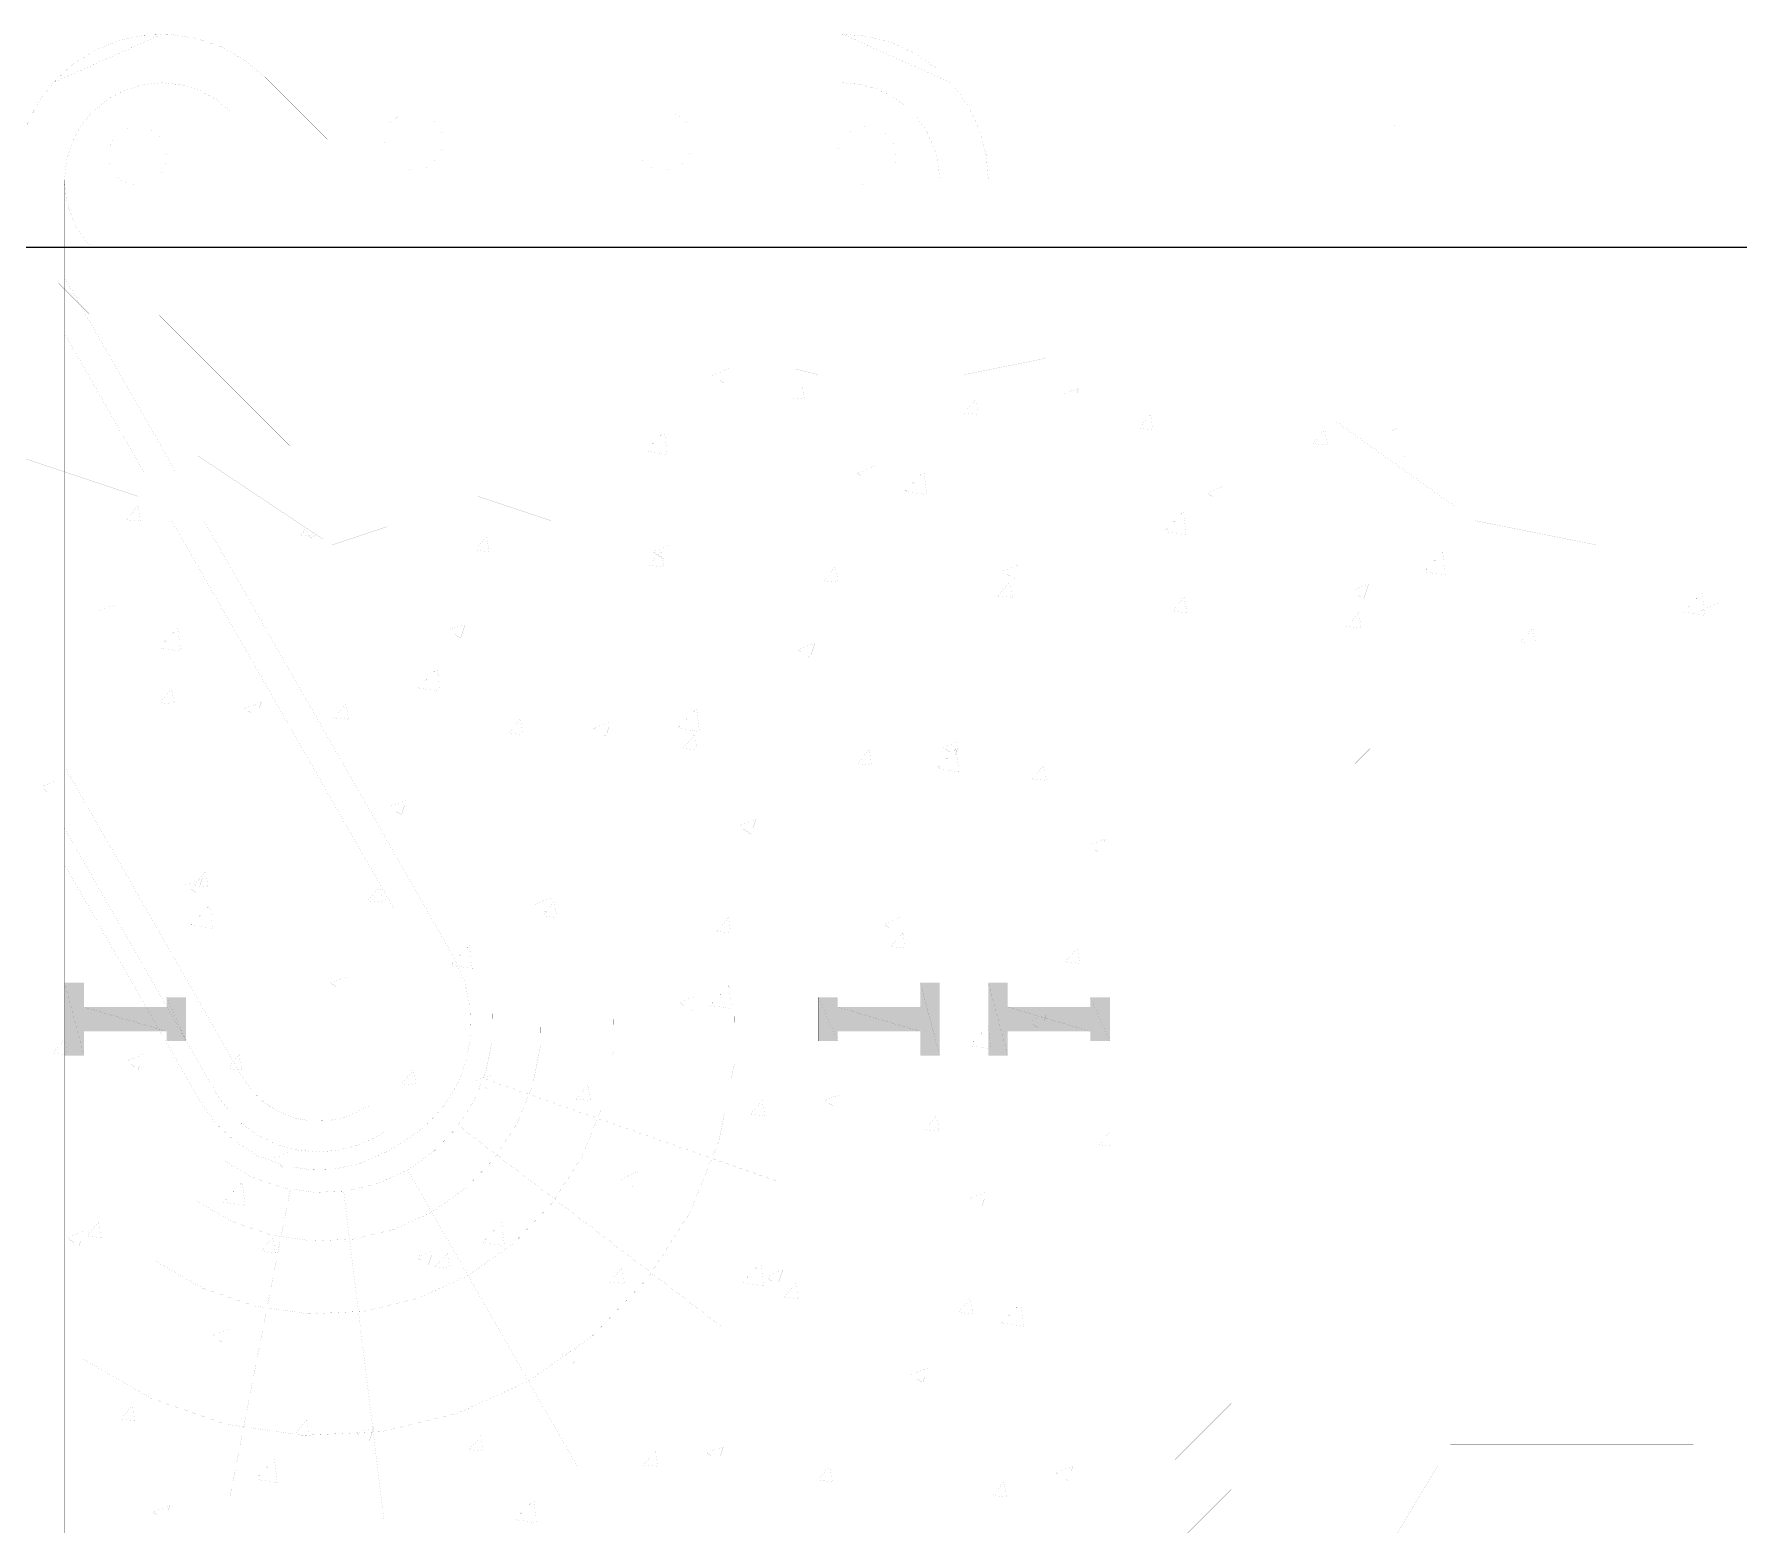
# Model space of a CAD drawing. Header units: millimetres. Extents: x -2171 to 1563, y -1758 to -1505.
# Drawn here: x 1359.148 to 1361.777, y -1607.404 to -1605.106 of the extents above; entities that cross this region are included whole.
import ezdxf

# ---------------------------------------------------------------- set-up
doc = ezdxf.new("R2010")
doc.units = ezdxf.units.MM
doc.linetypes.add('DOT', pattern=[0.025, 0, -0.025])
doc.layers.add('Tablet', color=150, linetype='Continuous', true_color=0x0180ff)

msp = doc.modelspace()

# ---------------------------------------------------------------- hatches: boundary and pattern name
at = {"layer": 'Tablet'}
for points in [[(1359.2247, -1606.681), (1359.1947, -1606.5685), (1359.1947, -1606.681)], [(1359.2247, -1606.5685), (1359.1947, -1606.5685), (1359.2247, -1606.681)], [(1360.5447, -1606.681), (1360.5147, -1606.5685), (1360.5147, -1606.681)], [(1360.5447, -1606.5685), (1360.5147, -1606.5685), (1360.5447, -1606.681)], [(1360.6497, -1606.681), (1360.6197, -1606.5685), (1360.6197, -1606.681)], [(1360.6497, -1606.5685), (1360.6197, -1606.5685), (1360.6497, -1606.681)], [(1359.3522, -1606.6435), (1359.2247, -1606.606), (1359.2247, -1606.6435)], [(1359.3522, -1606.606), (1359.2247, -1606.606), (1359.3522, -1606.6435)], [(1359.3822, -1606.6585), (1359.3522, -1606.591), (1359.3522, -1606.6585)], [(1359.3822, -1606.591), (1359.3522, -1606.591), (1359.3822, -1606.6585)], [(1360.3872, -1606.6585), (1360.3572, -1606.591), (1360.3572, -1606.6585)], [(1360.3872, -1606.591), (1360.3572, -1606.591), (1360.3872, -1606.6585)], [(1360.5147, -1606.6435), (1360.3872, -1606.606), (1360.3872, -1606.6435)], [(1360.5147, -1606.606), (1360.3872, -1606.606), (1360.5147, -1606.6435)], [(1360.7772, -1606.6435), (1360.6497, -1606.606), (1360.6497, -1606.6435)], [(1360.7772, -1606.606), (1360.6497, -1606.606), (1360.7772, -1606.6435)], [(1360.8072, -1606.6585), (1360.7772, -1606.591), (1360.7772, -1606.6585)], [(1360.8072, -1606.591), (1360.7772, -1606.591), (1360.8072, -1606.6585)]]:
    msp.add_hatch(color=1, dxfattribs=at).paths.add_polyline_path(points)

# ---------------------------------------------------------------- linework, layer by layer
at = {"color": 3}
msp.add_line((1340.2843, -1605.4347), (1374.2145, -1605.4347), dxfattribs=at)
at = {"layer": 'Tablet', "color": 1}
for points, const_width in [([(1359.177, -1605.181), (1356.6822, -1605.181), (1356.6822, -1605.106), (1359.3447, -1605.106)], 0.00006), ([(1360.5624, -1605.181), (1363.0572, -1605.181), (1363.0572, -1605.106), (1360.3947, -1605.106)], 0.00006), ([(1363.0572, -1606.231), (1363.0572, -1606.0435), (1360.8072, -1606.0435), (1360.8072, -1606.231)], 0.00006), ([(1360.8072, -1608.6685), (1360.8072, -1606.231), (1360.9947, -1606.231), (1360.9947, -1608.6685)], 0.00006), ([(1359.2247, -1606.681), (1359.1947, -1606.5685), (1359.1947, -1606.681)], 0.000075), ([(1360.5447, -1606.681), (1360.5147, -1606.5685), (1360.5147, -1606.681)], 0.000075), ([(1360.6497, -1606.681), (1360.6197, -1606.5685), (1360.6197, -1606.681)], 0.000075), ([(1359.3522, -1606.6435), (1359.2247, -1606.606), (1359.2247, -1606.6435)], 0.000075), ([(1359.3822, -1606.6585), (1359.3522, -1606.591), (1359.3522, -1606.6585)], 0.000075), ([(1360.3872, -1606.6585), (1360.3572, -1606.591), (1360.3572, -1606.6585)], 0.000075), ([(1360.5147, -1606.6435), (1360.3872, -1606.606), (1360.3872, -1606.6435)], 0.000075), ([(1360.7772, -1606.6435), (1360.6497, -1606.606), (1360.6497, -1606.6435)], 0.000075), ([(1360.8072, -1606.6585), (1360.7772, -1606.591), (1360.7772, -1606.6585)], 0.000075)]:
    msp.add_lwpolyline(points, close=True, dxfattribs=dict(at, const_width=const_width))
at = {"layer": 'Tablet', "color": 7, "const_width": 0.00006}
for points in [[(1359.1947, -1608.256), (1359.1947, -1605.331), (1359.1976, -1605.3017), (1359.2061, -1605.2736), (1359.22, -1605.2477), (1359.2386, -1605.2249), (1359.2613, -1605.2063), (1359.2873, -1605.1924), (1359.3154, -1605.1839), (1359.3447, -1605.181), (1359.3739, -1605.1839), (1359.4021, -1605.1924), (1359.428, -1605.2063), (1359.4508, -1605.2249), (1359.9811, -1605.7553), (1360.0341, -1605.7022), (1359.5038, -1605.1719), (1359.4725, -1605.1458), (1359.437, -1605.1258), (1359.3985, -1605.1125), (1359.3583, -1605.1064), (1359.3176, -1605.1076), (1359.2777, -1605.1162), (1359.2401, -1605.1318), (1359.2059, -1605.1539), (1359.1763, -1605.1818), (1359.1521, -1605.2146), (1359.1343, -1605.2512)], [(1360.6197, -1608.256), (1360.6197, -1605.331), (1360.6163, -1605.2919), (1360.6061, -1605.254), (1360.5895, -1605.2185), (1360.567, -1605.1864), (1360.5393, -1605.1586), (1360.5072, -1605.1361), (1360.4716, -1605.1196), (1360.4338, -1605.1094), (1360.3947, -1605.106), (1359.3447, -1605.106)], [(1359.5129, -1605.181), (1360.3947, -1605.181), (1360.4207, -1605.1833), (1360.446, -1605.19), (1360.4697, -1605.2011), (1360.4911, -1605.2161), (1360.5096, -1605.2346), (1360.5246, -1605.256), (1360.5356, -1605.2797), (1360.5424, -1605.3049), (1360.5447, -1605.331), (1360.5447, -1608.256)], [(1359.5322, -1605.2003), (1359.5322, -1605.181)], [(1359.1856, -1605.4901), (1359.7159, -1606.0204), (1359.7689, -1605.9674), (1359.2386, -1605.4371), (1359.2233, -1605.4192), (1359.211, -1605.3991), (1359.202, -1605.3773), (1359.1965, -1605.3545), (1359.1947, -1605.331), (1359.1947, -1605.4992)], [(1359.1947, -1605.4811), (1359.3665, -1605.781)], [(1359.1947, -1605.5675), (1359.317, -1605.781)], [(1359.4765, -1605.781), (1359.1947, -1605.781)], [(1360.5447, -1605.781), (1359.5826, -1605.781)], [(1363.0572, -1605.781), (1360.6197, -1605.781)], [(1359.4095, -1605.856), (1359.7946, -1606.5279), (1359.8114, -1606.5655), (1359.8206, -1606.6056), (1359.8219, -1606.6467), (1359.815, -1606.6873), (1359.8004, -1606.7258), (1359.7785, -1606.7607), (1359.7503, -1606.7907), (1359.7168, -1606.8145), (1359.7038, -1606.822), (1359.6907, -1606.8294), (1359.6532, -1606.8463), (1359.6131, -1606.8555), (1359.5719, -1606.8567), (1359.5313, -1606.8499), (1359.4928, -1606.8353), (1359.4579, -1606.8134), (1359.428, -1606.7852), (1359.4041, -1606.7517), (1359.1947, -1606.3862)], [(1359.5515, -1605.856), (1359.1947, -1605.856)], [(1359.36, -1605.856), (1359.7032, -1606.4548)], [(1360.5447, -1605.856), (1359.6576, -1605.856)], [(1363.0572, -1605.856), (1360.6197, -1605.856)], [(1359.6665, -1606.7569), (1359.6534, -1606.7644), (1359.6293, -1606.7752), (1359.6035, -1606.7811), (1359.5771, -1606.7819), (1359.551, -1606.7775), (1359.5262, -1606.7681), (1359.5038, -1606.7541), (1359.4845, -1606.7359), (1359.4692, -1606.7144), (1359.1947, -1606.2353)], [(1359.69, -1606.7979), (1359.6769, -1606.8054), (1359.6481, -1606.8187), (1359.6174, -1606.8268), (1359.5857, -1606.8295), (1359.5541, -1606.8266), (1359.5234, -1606.8183), (1359.4947, -1606.8048), (1359.4687, -1606.7865), (1359.4463, -1606.7639), (1359.4282, -1606.7379), (1359.1947, -1606.3303)], [(1359.2247, -1606.591), (1359.3522, -1606.591)], [(1360.5147, -1606.591), (1360.3872, -1606.591)], [(1360.6497, -1606.591), (1360.7772, -1606.591)], [(1359.2247, -1606.6585), (1359.3522, -1606.6585)], [(1360.5147, -1606.6585), (1360.3872, -1606.6585)], [(1360.6497, -1606.6585), (1360.7772, -1606.6585)]]:
    msp.add_lwpolyline(points, dxfattribs=at)
at = {"layer": 'Tablet', "color": 7}
for points, const_width in [([(1361.2318, -1605.2255), (1361.2323, -1605.2211), (1361.2335, -1605.2168), (1361.2356, -1605.213), (1361.2384, -1605.2095), (1361.2418, -1605.2067), (1361.2457, -1605.2047), (1361.2499, -1605.2034), (1361.2543, -1605.203), (1361.2587, -1605.2034), (1361.2629, -1605.2047), (1361.2668, -1605.2067), (1361.2702, -1605.2095), (1361.273, -1605.213), (1361.2751, -1605.2168), (1361.2764, -1605.2211), (1361.2768, -1605.2255), (1361.2764, -1605.2298), (1361.2751, -1605.2341), (1361.273, -1605.238), (1361.2702, -1605.2414), (1361.2668, -1605.2442), (1361.2629, -1605.2462), (1361.2587, -1605.2475), (1361.2543, -1605.248), (1361.2499, -1605.2475), (1361.2457, -1605.2462), (1361.2418, -1605.2442), (1361.2384, -1605.2414), (1361.2356, -1605.238), (1361.2335, -1605.2341), (1361.2323, -1605.2298), (1361.2318, -1605.2255)], 0.0000045), ([(1359.6881, -1605.2708), (1359.6889, -1605.262), (1359.6915, -1605.2535), (1359.6956, -1605.2458), (1359.7012, -1605.2389), (1359.7081, -1605.2334), (1359.7158, -1605.2292), (1359.7243, -1605.2266), (1359.7331, -1605.2258), (1359.7418, -1605.2266), (1359.7503, -1605.2292), (1359.7581, -1605.2334), (1359.7649, -1605.2389), (1359.7705, -1605.2458), (1359.7746, -1605.2535), (1359.7772, -1605.262), (1359.7781, -1605.2708), (1359.7772, -1605.2795), (1359.7746, -1605.288), (1359.7705, -1605.2958), (1359.7649, -1605.3026), (1359.7581, -1605.3082), (1359.7503, -1605.3123), (1359.7418, -1605.3149), (1359.7331, -1605.3158), (1359.7243, -1605.3149), (1359.7158, -1605.3123), (1359.7081, -1605.3082), (1359.7012, -1605.3026), (1359.6956, -1605.2958), (1359.6915, -1605.288), (1359.6889, -1605.2795), (1359.6881, -1605.2708)], 0.000009), ([(1360.0741, -1605.2708), (1360.0749, -1605.262), (1360.0775, -1605.2535), (1360.0817, -1605.2458), (1360.0873, -1605.2389), (1360.0941, -1605.2334), (1360.1019, -1605.2292), (1360.1103, -1605.2266), (1360.1191, -1605.2258), (1360.1279, -1605.2266), (1360.1363, -1605.2292), (1360.1441, -1605.2334), (1360.1509, -1605.2389), (1360.1565, -1605.2458), (1360.1606, -1605.2535), (1360.1632, -1605.262), (1360.1641, -1605.2708), (1360.1632, -1605.2795), (1360.1606, -1605.288), (1360.1565, -1605.2958), (1360.1509, -1605.3026), (1360.1441, -1605.3082), (1360.1363, -1605.3123), (1360.1279, -1605.3149), (1360.1191, -1605.3158), (1360.1103, -1605.3149), (1360.1019, -1605.3123), (1360.0941, -1605.3082), (1360.0873, -1605.3026), (1360.0817, -1605.2958), (1360.0775, -1605.288), (1360.0749, -1605.2795), (1360.0741, -1605.2708)], 0.000009), ([(1359.2622, -1605.2935), (1359.263, -1605.2847), (1359.2656, -1605.2763), (1359.2698, -1605.2685), (1359.2754, -1605.2617), (1359.2822, -1605.2561), (1359.29, -1605.2519), (1359.2984, -1605.2494), (1359.3072, -1605.2485), (1359.316, -1605.2494), (1359.3244, -1605.2519), (1359.3322, -1605.2561), (1359.339, -1605.2617), (1359.3446, -1605.2685), (1359.3488, -1605.2763), (1359.3513, -1605.2847), (1359.3522, -1605.2935), (1359.3513, -1605.3023), (1359.3488, -1605.3107), (1359.3446, -1605.3185), (1359.339, -1605.3253), (1359.3322, -1605.3309), (1359.3244, -1605.3351), (1359.316, -1605.3376), (1359.3072, -1605.3385), (1359.2984, -1605.3376), (1359.29, -1605.3351), (1359.2822, -1605.3309), (1359.2754, -1605.3253), (1359.2698, -1605.3185), (1359.2656, -1605.3107), (1359.263, -1605.3023), (1359.2622, -1605.2935)], 0.000009), ([(1360.3872, -1605.2935), (1360.388, -1605.2847), (1360.3906, -1605.2763), (1360.3948, -1605.2685), (1360.4004, -1605.2617), (1360.4072, -1605.2561), (1360.415, -1605.2519), (1360.4234, -1605.2494), (1360.4322, -1605.2485), (1360.441, -1605.2494), (1360.4494, -1605.2519), (1360.4572, -1605.2561), (1360.464, -1605.2617), (1360.4696, -1605.2685), (1360.4738, -1605.2763), (1360.4763, -1605.2847), (1360.4772, -1605.2935), (1360.4763, -1605.3023), (1360.4738, -1605.3107), (1360.4696, -1605.3185), (1360.464, -1605.3253), (1360.4572, -1605.3309), (1360.4494, -1605.3351), (1360.441, -1605.3376), (1360.4322, -1605.3385), (1360.4234, -1605.3376), (1360.415, -1605.3351), (1360.4072, -1605.3309), (1360.4004, -1605.3253), (1360.3948, -1605.3185), (1360.3906, -1605.3107), (1360.388, -1605.3023), (1360.3872, -1605.2935)], 0.000009), ([(1361.2318, -1605.7365), (1361.2323, -1605.7409), (1361.2335, -1605.7451), (1361.2356, -1605.749), (1361.2384, -1605.7524), (1361.2418, -1605.7552), (1361.2457, -1605.7573), (1361.2499, -1605.7586), (1361.2543, -1605.759), (1361.2587, -1605.7586), (1361.2629, -1605.7573), (1361.2668, -1605.7552), (1361.2702, -1605.7524), (1361.273, -1605.749), (1361.2751, -1605.7451), (1361.2764, -1605.7409), (1361.2768, -1605.7365), (1361.2764, -1605.7321), (1361.2751, -1605.7279), (1361.273, -1605.724), (1361.2702, -1605.7206), (1361.2668, -1605.7178), (1361.2629, -1605.7157), (1361.2587, -1605.7145), (1361.2543, -1605.714), (1361.2499, -1605.7145), (1361.2457, -1605.7157), (1361.2418, -1605.7178), (1361.2384, -1605.7206), (1361.2356, -1605.724), (1361.2335, -1605.7279), (1361.2323, -1605.7321), (1361.2318, -1605.7365)], 0.0000045), ([(1359.2247, -1606.5685), (1359.2247, -1606.606), (1359.3522, -1606.606), (1359.3522, -1606.591), (1359.3822, -1606.591), (1359.3822, -1606.6585), (1359.3522, -1606.6585), (1359.3522, -1606.6435), (1359.2247, -1606.6435), (1359.2247, -1606.681), (1359.1947, -1606.681), (1359.1947, -1606.5685)], 0.00006), ([(1360.5147, -1606.5685), (1360.5147, -1606.606), (1360.3872, -1606.606), (1360.3872, -1606.591), (1360.3572, -1606.591), (1360.3572, -1606.6585), (1360.3872, -1606.6585), (1360.3872, -1606.6435), (1360.5147, -1606.6435), (1360.5147, -1606.681), (1360.5447, -1606.681), (1360.5447, -1606.5685)], 0.00006), ([(1360.6497, -1606.5685), (1360.6497, -1606.606), (1360.7772, -1606.606), (1360.7772, -1606.591), (1360.8072, -1606.591), (1360.8072, -1606.6585), (1360.7772, -1606.6585), (1360.7772, -1606.6435), (1360.6497, -1606.6435), (1360.6497, -1606.681), (1360.6197, -1606.681), (1360.6197, -1606.5685)], 0.00006)]:
    msp.add_lwpolyline(points, close=True, dxfattribs=dict(at, const_width=const_width))
at = {"layer": 'Tablet', "color": 8, "const_width": 0.000045}
for points in [[(1361.7822, -1605.7435), (1361.5572, -1605.8935), (1361.3697, -1605.856), (1361.1072, -1605.6685), (1361.0322, -1605.706), (1360.8072, -1605.631), (1360.7697, -1605.5935), (1360.5822, -1605.631), (1360.3572, -1605.631), (1360.2072, -1605.5935), (1359.9447, -1605.856), (1359.8322, -1605.8185), (1359.6072, -1605.8935), (1359.3822, -1605.7435), (1359.3072, -1605.781), (1359.3072, -1605.8185), (1359.0822, -1605.7435)], [(1360.2197, -1605.6219), (1360.1935, -1605.632)], [(1360.2121, -1605.6446), (1360.1935, -1605.632)], [(1360.2197, -1605.6219), (1360.2121, -1605.6446)], [(1360.3316, -1605.6452), (1360.3136, -1605.6668)], [(1360.3316, -1605.6452), (1360.336, -1605.6687)], [(1360.7587, -1605.652), (1360.7324, -1605.6621)], [(1360.7511, -1605.6746), (1360.7324, -1605.6621)], [(1360.7587, -1605.652), (1360.7511, -1605.6746)], [(1360.336, -1605.6687), (1360.3136, -1605.6668)], [(1360.6006, -1605.6688), (1360.5825, -1605.6903)], [(1360.6006, -1605.6688), (1360.605, -1605.6923)], [(1360.6049, -1605.6923), (1360.5825, -1605.6903)], [(1360.8696, -1605.6923), (1360.8515, -1605.7138)], [(1360.8739, -1605.7158), (1360.8515, -1605.7138)], [(1360.8696, -1605.6923), (1360.8739, -1605.7158)], [(1361.1386, -1605.7158), (1361.1205, -1605.7374)], [(1361.1386, -1605.7158), (1361.1429, -1605.7393)], [(1360.1202, -1605.7184), (1360.091, -1605.7488)], [(1360.1202, -1605.7184), (1360.1243, -1605.754)], [(1361.1429, -1605.7393), (1361.1205, -1605.7374)], [(1360.1243, -1605.754), (1360.091, -1605.7488)], [(1360.4436, -1605.7729), (1360.4173, -1605.783)], [(1360.436, -1605.7956), (1360.4173, -1605.783)], [(1360.4436, -1605.7729), (1360.436, -1605.7956)], [(1360.5204, -1605.7804), (1360.4912, -1605.8109)], [(1360.5204, -1605.7804), (1360.5246, -1605.8161)], [(1360.5246, -1605.8161), (1360.4912, -1605.8109)], [(1360.9825, -1605.803), (1360.9562, -1605.813)], [(1360.9749, -1605.8256), (1360.9562, -1605.813)], [(1360.9825, -1605.803), (1360.9749, -1605.8256)], [(1359.3078, -1605.8332), (1359.2897, -1605.8547)], [(1359.3078, -1605.8332), (1359.3121, -1605.8567)], [(1360.9206, -1605.8425), (1360.8914, -1605.873)], [(1360.9206, -1605.8425), (1360.9248, -1605.8781)], [(1359.3121, -1605.8567), (1359.2897, -1605.8547)], [(1359.5679, -1605.8673), (1359.5587, -1605.8783)], [(1359.5725, -1605.8704), (1359.5633, -1605.8739)], [(1360.9248, -1605.8781), (1360.8914, -1605.873)], [(1359.5811, -1605.8802), (1359.5587, -1605.8783)], [(1359.582, -1605.8865), (1359.5633, -1605.8739)], [(1359.5802, -1605.8755), (1359.5811, -1605.8802)], [(1359.5847, -1605.8785), (1359.582, -1605.8865)], [(1359.8457, -1605.8802), (1359.8276, -1605.9018)], [(1359.8457, -1605.8802), (1359.8501, -1605.9038)], [(1360.1285, -1605.8939), (1360.1022, -1605.904)], [(1360.1285, -1605.8939), (1360.1209, -1605.9165)], [(1359.8501, -1605.9038), (1359.8276, -1605.9018)], [(1360.1147, -1605.9038), (1360.0966, -1605.9253)], [(1360.119, -1605.9273), (1360.0966, -1605.9253)], [(1360.1209, -1605.9165), (1360.1022, -1605.904)], [(1360.1147, -1605.9038), (1360.119, -1605.9273)], [(1360.6674, -1605.9239), (1360.6412, -1605.934)], [(1360.6674, -1605.9239), (1360.6598, -1605.9466)], [(1361.3208, -1605.9046), (1361.2916, -1605.935)], [(1361.3209, -1605.9046), (1361.325, -1605.9402)], [(1360.3837, -1605.9273), (1360.3656, -1605.9489)], [(1360.388, -1605.9508), (1360.3656, -1605.9489)], [(1360.3837, -1605.9273), (1360.388, -1605.9508)], [(1360.6526, -1605.9508), (1360.6346, -1605.9724)], [(1360.6598, -1605.9466), (1360.6412, -1605.934)], [(1360.6526, -1605.9508), (1360.657, -1605.9744)], [(1361.325, -1605.9402), (1361.2916, -1605.935)], [(1360.657, -1605.9743), (1360.6346, -1605.9724)], [(1360.9216, -1605.9744), (1360.9035, -1605.9959)], [(1360.9216, -1605.9744), (1360.926, -1605.9979)], [(1361.2063, -1605.9539), (1361.1801, -1605.964)], [(1361.1987, -1605.9766), (1361.1801, -1605.964)], [(1361.2063, -1605.9539), (1361.1987, -1605.9766)], [(1361.7211, -1605.9666), (1361.6919, -1605.9971)], [(1361.7211, -1605.9667), (1361.7252, -1606.0023)], [(1359.2745, -1605.9848), (1359.2482, -1605.9949)], [(1359.2669, -1606.0074), (1359.2482, -1605.9949)], [(1359.2745, -1605.9848), (1359.2669, -1606.0075)], [(1360.926, -1605.9979), (1360.9035, -1605.9959)], [(1361.1906, -1605.9979), (1361.1725, -1606.0195)], [(1361.1906, -1605.9979), (1361.1949, -1606.0214)], [(1361.7252, -1606.0023), (1361.6919, -1605.9971)], [(1361.7453, -1605.984), (1361.719, -1605.994)], [(1361.7377, -1606.0066), (1361.719, -1605.994)], [(1361.7453, -1605.984), (1361.7377, -1606.0066)], [(1359.3695, -1606.0216), (1359.3403, -1606.052)], [(1359.3695, -1606.0216), (1359.3736, -1606.0572)], [(1359.8134, -1606.0148), (1359.7871, -1606.0249)], [(1359.8058, -1606.0375), (1359.7871, -1606.0249)], [(1359.8134, -1606.0148), (1359.8058, -1606.0375)], [(1361.1949, -1606.0214), (1361.1725, -1606.0195)], [(1361.4596, -1606.0214), (1361.4415, -1606.043)], [(1361.4596, -1606.0214), (1361.4636, -1606.0435)], [(1358.9322, -1608.6685), (1360.8072, -1608.6685), (1360.8072, -1606.0435), (1363.0572, -1606.0435)], [(1359.3736, -1606.0572), (1359.3403, -1606.052)], [(1360.3523, -1606.0449), (1360.3261, -1606.0549)], [(1360.3447, -1606.0675), (1360.3261, -1606.0549)], [(1360.3523, -1606.0449), (1360.3447, -1606.0675)], [(1361.4472, -1606.0435), (1361.4415, -1606.043)], [(1359.7697, -1606.0837), (1359.7405, -1606.1141)], [(1359.7697, -1606.0837), (1359.7739, -1606.1193)], [(1359.3598, -1606.1153), (1359.3417, -1606.1368)], [(1359.3598, -1606.1153), (1359.3642, -1606.1388)], [(1359.4983, -1606.1358), (1359.4721, -1606.1458)], [(1359.4983, -1606.1358), (1359.4907, -1606.1584)], [(1359.7738, -1606.1193), (1359.7405, -1606.1141)], [(1359.3641, -1606.1388), (1359.3417, -1606.1368)], [(1359.4907, -1606.1584), (1359.4721, -1606.1458)], [(1359.6288, -1606.1388), (1359.6107, -1606.1603)], [(1359.6331, -1606.1623), (1359.6107, -1606.1603)], [(1359.6288, -1606.1388), (1359.6331, -1606.1623)], [(1359.8978, -1606.1623), (1359.8797, -1606.1839)], [(1359.8978, -1606.1623), (1359.9021, -1606.1858)], [(1360.1699, -1606.1457), (1360.1407, -1606.1762)], [(1360.1699, -1606.1457), (1360.1741, -1606.1814)], [(1359.9021, -1606.1858), (1359.8797, -1606.1839)], [(1360.0372, -1606.1658), (1360.011, -1606.1759)], [(1360.0296, -1606.1885), (1360.011, -1606.1759)], [(1360.0373, -1606.1658), (1360.0296, -1606.1885)], [(1360.1741, -1606.1813), (1360.1407, -1606.1762)], [(1360.1667, -1606.1858), (1360.1487, -1606.2074)], [(1360.1667, -1606.1859), (1360.1711, -1606.2094)], [(1360.1711, -1606.2094), (1360.1487, -1606.2074)], [(1360.4357, -1606.2094), (1360.4176, -1606.2309)], [(1360.4357, -1606.2094), (1360.44, -1606.2329)], [(1360.5701, -1606.2078), (1360.5409, -1606.2382)], [(1360.5762, -1606.1958), (1360.5499, -1606.2059)], [(1360.5686, -1606.2185), (1360.5499, -1606.2059)], [(1360.5762, -1606.1958), (1360.5686, -1606.2185)], [(1360.5701, -1606.2078), (1360.5743, -1606.2434)], [(1360.44, -1606.2329), (1360.4176, -1606.2309)], [(1360.5743, -1606.2434), (1360.5409, -1606.2382)], [(1360.7047, -1606.2329), (1360.6866, -1606.2545)], [(1360.7047, -1606.2329), (1360.709, -1606.2564)], [(1359.1832, -1606.2567), (1359.157, -1606.2668)], [(1359.1756, -1606.2794), (1359.157, -1606.2668)], [(1359.1832, -1606.2567), (1359.1756, -1606.2794)], [(1360.709, -1606.2564), (1360.6866, -1606.2545)], [(1359.7222, -1606.2868), (1359.6959, -1606.2968)], [(1359.7222, -1606.2868), (1359.7146, -1606.3094)], [(1359.7146, -1606.3094), (1359.6959, -1606.2968)], [(1360.2611, -1606.3168), (1360.2348, -1606.3269)], [(1360.2611, -1606.3168), (1360.2535, -1606.3394)], [(1360.2535, -1606.3394), (1360.2348, -1606.3269)], [(1360.8, -1606.3468), (1360.7738, -1606.3569)], [(1360.8, -1606.3468), (1360.7924, -1606.3695)], [(1360.7924, -1606.3695), (1360.7738, -1606.3569)], [(1359.4118, -1606.3973), (1359.3938, -1606.4189)], [(1359.4119, -1606.3973), (1359.4162, -1606.4208)], [(1359.4071, -1606.4077), (1359.3808, -1606.4178)], [(1359.3995, -1606.4304), (1359.3808, -1606.4178)], [(1359.4162, -1606.4208), (1359.3938, -1606.4189)], [(1359.4071, -1606.4077), (1359.3995, -1606.4304)], [(1359.6808, -1606.4209), (1359.6627, -1606.4424)], [(1359.6808, -1606.4209), (1359.6852, -1606.4444)], [(1359.4192, -1606.449), (1359.39, -1606.4794)], [(1359.4192, -1606.449), (1359.4234, -1606.4846)], [(1359.6852, -1606.4444), (1359.6627, -1606.4424)], [(1359.946, -1606.4377), (1359.9197, -1606.4478)], [(1359.9384, -1606.4604), (1359.9197, -1606.4478)], [(1359.9498, -1606.4444), (1359.9317, -1606.4659)], [(1359.946, -1606.4377), (1359.9384, -1606.4604)], [(1359.9498, -1606.4444), (1359.9541, -1606.4679)], [(1359.9541, -1606.4679), (1359.9317, -1606.4659)], [(1360.2188, -1606.4679), (1360.2007, -1606.4895)], [(1360.2188, -1606.4679), (1360.2231, -1606.4914)], [(1360.4849, -1606.4678), (1360.4587, -1606.4778)], [(1360.4773, -1606.4904), (1360.4587, -1606.4778)], [(1360.4849, -1606.4678), (1360.4773, -1606.4904)], [(1359.4233, -1606.4846), (1359.39, -1606.4794)], [(1360.2231, -1606.4914), (1360.2007, -1606.4895)], [(1360.4877, -1606.4915), (1360.4697, -1606.513)], [(1360.4877, -1606.4915), (1360.4921, -1606.515)], [(1359.8194, -1606.511), (1359.7902, -1606.5415)], [(1359.8194, -1606.511), (1359.8236, -1606.5466)], [(1360.4921, -1606.515), (1360.4697, -1606.513)], [(1360.7567, -1606.515), (1360.7386, -1606.5365)], [(1360.7567, -1606.515), (1360.761, -1606.5385)], [(1359.8236, -1606.5466), (1359.7902, -1606.5415)], [(1360.761, -1606.5385), (1360.7386, -1606.5365)], [(1359.6309, -1606.5587), (1359.6047, -1606.5688)], [(1359.6233, -1606.5813), (1359.6047, -1606.5688)], [(1359.6309, -1606.5587), (1359.6233, -1606.5813)], [(1360.2196, -1606.5731), (1360.1904, -1606.6035)], [(1360.2196, -1606.5731), (1360.2238, -1606.6087)], [(1360.1698, -1606.5887), (1360.1436, -1606.5988)], [(1360.1622, -1606.6114), (1360.1436, -1606.5988)], [(1360.1698, -1606.5887), (1360.1622, -1606.6114)], [(1360.2238, -1606.6087), (1360.1904, -1606.6035)], [(1360.6198, -1606.6352), (1360.5906, -1606.6656)], [(1360.6199, -1606.6352), (1360.624, -1606.6708)], [(1360.7088, -1606.6187), (1360.6825, -1606.6288)], [(1360.7012, -1606.6414), (1360.6825, -1606.6288)], [(1360.7088, -1606.6188), (1360.7012, -1606.6414)], [(1359.1949, -1606.6559), (1359.1768, -1606.6774)], [(1359.1949, -1606.6559), (1359.1992, -1606.6794)], [(1359.1992, -1606.6794), (1359.1768, -1606.6774)], [(1359.3158, -1606.6796), (1359.2896, -1606.6897)], [(1359.3158, -1606.6796), (1359.3082, -1606.7023)], [(1359.4639, -1606.6794), (1359.4458, -1606.7009)], [(1359.4639, -1606.6794), (1359.4682, -1606.7029)], [(1360.624, -1606.6708), (1360.5906, -1606.6656)], [(1359.3082, -1606.7023), (1359.2896, -1606.6897)], [(1359.4682, -1606.7029), (1359.4458, -1606.7009)], [(1359.7328, -1606.7029), (1359.7148, -1606.7245)], [(1359.7329, -1606.7029), (1359.7372, -1606.7264)], [(1359.8548, -1606.7097), (1359.8285, -1606.7197)], [(1359.8548, -1606.7097), (1359.8472, -1606.7323)], [(1359.7372, -1606.7264), (1359.7148, -1606.7245)], [(1359.8472, -1606.7323), (1359.8285, -1606.7197)], [(1360.0018, -1606.7265), (1359.9837, -1606.748)], [(1360.0018, -1606.7265), (1360.0062, -1606.75)], [(1360.3937, -1606.7397), (1360.3674, -1606.7498)], [(1360.3937, -1606.7397), (1360.3861, -1606.7624)], [(1360.0062, -1606.75), (1359.9837, -1606.748)], [(1360.2708, -1606.75), (1360.2527, -1606.7715)], [(1360.2708, -1606.75), (1360.2751, -1606.7735)], [(1360.3861, -1606.7624), (1360.3674, -1606.7498)], [(1360.2751, -1606.7735), (1360.2527, -1606.7715)], [(1360.5398, -1606.7735), (1360.5217, -1606.7951)], [(1360.5398, -1606.7735), (1360.5441, -1606.797)], [(1360.5441, -1606.797), (1360.5217, -1606.7951)], [(1360.8072, -1606.7989), (1360.7907, -1606.8186)], [(1360.8072, -1606.82), (1360.7907, -1606.8186)], [(1359.5397, -1606.8306), (1359.5134, -1606.8407)], [(1359.5321, -1606.8533), (1359.5134, -1606.8407)], [(1359.5397, -1606.8306), (1359.5321, -1606.8533)], [(1360.0786, -1606.8606), (1360.0523, -1606.8707)], [(1360.071, -1606.8833), (1360.0523, -1606.8707)], [(1360.0786, -1606.8607), (1360.071, -1606.8833)], [(1359.4689, -1606.8763), (1359.4397, -1606.9068)], [(1359.4689, -1606.8763), (1359.4731, -1606.9119)], [(1360.6175, -1606.8907), (1360.5913, -1606.9008)], [(1360.6175, -1606.8907), (1360.6099, -1606.9133)], [(1359.4731, -1606.9119), (1359.4397, -1606.9068)], [(1360.6099, -1606.9133), (1360.5913, -1606.9008)], [(1359.2246, -1606.9516), (1359.1983, -1606.9616)], [(1359.2246, -1606.9516), (1359.217, -1606.9742)], [(1359.2469, -1606.9379), (1359.2289, -1606.9595)], [(1359.2469, -1606.9379), (1359.2513, -1606.9614)], [(1359.8691, -1606.9384), (1359.8399, -1606.9688)], [(1359.8691, -1606.9384), (1359.8733, -1606.974)], [(1359.217, -1606.9742), (1359.1983, -1606.9616)], [(1359.2513, -1606.9614), (1359.2289, -1606.9595)], [(1359.5159, -1606.9615), (1359.4978, -1606.983)], [(1359.5159, -1606.9615), (1359.5202, -1606.985)], [(1359.8733, -1606.974), (1359.8399, -1606.9688)], [(1359.5202, -1606.985), (1359.4978, -1606.983)], [(1359.7635, -1606.9816), (1359.7373, -1606.9917)], [(1359.7559, -1607.0043), (1359.7373, -1606.9917)], [(1359.7635, -1606.9816), (1359.7559, -1607.0043)], [(1359.7849, -1606.985), (1359.7668, -1607.0065)], [(1359.7849, -1606.985), (1359.7892, -1607.0085)], [(1360.2694, -1607.0005), (1360.2401, -1607.0309)], [(1360.2694, -1607.0005), (1360.2735, -1607.0361)], [(1359.7892, -1607.0085), (1359.7668, -1607.0065)], [(1360.0539, -1607.0085), (1360.0358, -1607.0301)], [(1360.0582, -1607.032), (1360.0358, -1607.0301)], [(1360.0539, -1607.0085), (1360.0582, -1607.032)], [(1360.3024, -1607.0116), (1360.2762, -1607.0217)], [(1360.2948, -1607.0343), (1360.2762, -1607.0217)], [(1360.3024, -1607.0116), (1360.2948, -1607.0343)], [(1360.2735, -1607.0361), (1360.2401, -1607.0309)], [(1360.3228, -1607.0321), (1360.3047, -1607.0536)], [(1360.3272, -1607.0556), (1360.3047, -1607.0536)], [(1360.3228, -1607.0321), (1360.3272, -1607.0556)], [(1360.5918, -1607.0556), (1360.5737, -1607.0771)], [(1360.5918, -1607.0556), (1360.5961, -1607.0791)], [(1360.5961, -1607.0791), (1360.5737, -1607.0771)], [(1360.6696, -1607.0625), (1360.6404, -1607.093)], [(1360.6696, -1607.0625), (1360.6737, -1607.0981)], [(1359.4484, -1607.1025), (1359.4222, -1607.1126)], [(1359.4484, -1607.1025), (1359.4408, -1607.1252)], [(1360.6737, -1607.0981), (1360.6404, -1607.093)], [(1359.4408, -1607.1252), (1359.4222, -1607.1126)], [(1359.9874, -1607.1326), (1359.9611, -1607.1427)], [(1359.9874, -1607.1326), (1359.9798, -1607.1552)], [(1359.9798, -1607.1552), (1359.9611, -1607.1427)], [(1360.5263, -1607.1626), (1360.5, -1607.1727)], [(1360.5187, -1607.1853), (1360.5, -1607.1727)], [(1360.5263, -1607.1626), (1360.5187, -1607.1853)], [(1359.299, -1607.22), (1359.2809, -1607.2416)], [(1359.299, -1607.22), (1359.3033, -1607.2435)], [(1359.3033, -1607.2435), (1359.2809, -1607.2416)], [(1359.5679, -1607.2435), (1359.5499, -1607.2651)], [(1359.5723, -1607.267), (1359.5499, -1607.2651)], [(1359.5679, -1607.2435), (1359.5723, -1607.267)], [(1359.6723, -1607.2535), (1359.646, -1607.2636)], [(1359.6647, -1607.2762), (1359.646, -1607.2636)], [(1359.6723, -1607.2535), (1359.6647, -1607.2762)], [(1359.8369, -1607.2671), (1359.8188, -1607.2886)], [(1359.8369, -1607.2671), (1359.8413, -1607.2906)], [(1359.8412, -1607.2906), (1359.8188, -1607.2886)], [(1360.1059, -1607.2906), (1360.0878, -1607.3122)], [(1360.1059, -1607.2906), (1360.1102, -1607.3141)], [(1360.2112, -1607.2836), (1360.1849, -1607.2936)], [(1360.2036, -1607.3062), (1360.1849, -1607.2936)], [(1360.2112, -1607.2836), (1360.2036, -1607.3062)], [(1359.5186, -1607.3037), (1359.4894, -1607.3341)], [(1359.5186, -1607.3037), (1359.5228, -1607.3393)], [(1360.1102, -1607.3141), (1360.0878, -1607.3122)], [(1360.3749, -1607.3141), (1360.3568, -1607.3357)], [(1360.3749, -1607.3141), (1360.3792, -1607.3376)], [(1360.7501, -1607.3136), (1360.7239, -1607.3237)], [(1360.7501, -1607.3136), (1360.7425, -1607.3363)], [(1359.5228, -1607.3393), (1359.4894, -1607.3341)], [(1360.3792, -1607.3376), (1360.3568, -1607.3357)], [(1360.6438, -1607.3377), (1360.6258, -1607.3592)], [(1360.6438, -1607.3377), (1360.6482, -1607.3612)], [(1360.7425, -1607.3363), (1360.7239, -1607.3237)], [(1359.9189, -1607.3658), (1359.8896, -1607.3962)], [(1359.9189, -1607.3658), (1359.923, -1607.4014)], [(1360.6482, -1607.3612), (1360.6258, -1607.3592)], [(1359.3572, -1607.3745), (1359.3309, -1607.3846)], [(1359.3496, -1607.3971), (1359.3309, -1607.3846)], [(1359.3572, -1607.3745), (1359.3496, -1607.3971)], [(1359.923, -1607.4014), (1359.8896, -1607.3962)]]:
    msp.add_lwpolyline(points, dxfattribs=at)
at = {"layer": 'Tablet', "color": 9, "const_width": 0.000045}
for points in [[(1360.8422, -1606.0435), (1360.8072, -1606.0785)], [(1360.9748, -1606.0435), (1360.8072, -1606.2111)], [(1361.1074, -1606.0435), (1360.9199, -1606.231)], [(1361.24, -1606.0435), (1361.0525, -1606.231)], [(1361.3725, -1606.0435), (1361.185, -1606.231)], [(1361.5051, -1606.0435), (1361.3176, -1606.231)], [(1361.6377, -1606.0435), (1361.4502, -1606.231)], [(1361.7703, -1606.0435), (1361.5828, -1606.231)], [(1361.9029, -1606.0435), (1361.7154, -1606.231)], [(1360.9199, -1606.231), (1360.8072, -1606.3437)], [(1360.9947, -1606.2888), (1360.8072, -1606.4763)], [(1360.9947, -1606.4213), (1360.8072, -1606.6088)], [(1360.9947, -1606.5539), (1360.8072, -1606.7414)], [(1360.9947, -1606.6865), (1360.8072, -1606.874)], [(1360.9947, -1606.8191), (1360.8072, -1607.0066)], [(1360.9947, -1606.9517), (1360.8072, -1607.1392)], [(1360.9947, -1607.0843), (1360.8072, -1607.2718)], [(1360.9947, -1607.2168), (1360.8072, -1607.4043)], [(1360.9947, -1607.3494), (1360.8072, -1607.5369)]]:
    msp.add_lwpolyline(points, dxfattribs=at)
at = {"layer": 'Tablet', "color": 1, "const_width": 0.000075}
for points in [[(1359.2247, -1606.5685), (1359.1947, -1606.5685), (1359.2247, -1606.681)], [(1360.5447, -1606.5685), (1360.5147, -1606.5685), (1360.5447, -1606.681)], [(1360.6497, -1606.5685), (1360.6197, -1606.5685), (1360.6497, -1606.681)], [(1359.3522, -1606.606), (1359.2247, -1606.606), (1359.3522, -1606.6435)], [(1359.3822, -1606.591), (1359.3522, -1606.591), (1359.3822, -1606.6585)], [(1360.3872, -1606.591), (1360.3572, -1606.591), (1360.3872, -1606.6585)], [(1360.5147, -1606.606), (1360.3872, -1606.606), (1360.5147, -1606.6435)], [(1360.7772, -1606.606), (1360.6497, -1606.606), (1360.7772, -1606.6435)], [(1360.8072, -1606.591), (1360.7772, -1606.591), (1360.8072, -1606.6585)]]:
    msp.add_lwpolyline(points, dxfattribs=at)
at = {"layer": 'Tablet', "color": 7, "linetype": 'DOT', "const_width": 0.00006}
for points in [[(1360.2285, -1606.5736), (1360.2277, -1606.6944), (1360.2041, -1606.8128), (1360.1586, -1606.9247), (1360.0928, -1607.026), (1360.0091, -1607.113), (1359.9105, -1607.1827), (1359.8005, -1607.2326), (1359.683, -1607.2608), (1359.5624, -1607.2663), (1359.4429, -1607.249), (1359.3287, -1607.2095), (1359.2241, -1607.1492)], [(1360.0418, -1606.5901), (1360.0412, -1606.6753), (1360.0245, -1606.7589), (1359.9924, -1606.8379), (1359.9459, -1606.9094), (1359.8869, -1606.9708), (1359.8172, -1607.02), (1359.7396, -1607.0552), (1359.6567, -1607.0751), (1359.5715, -1607.0791), (1359.4872, -1607.0668), (1359.4066, -1607.0389), (1359.3328, -1606.9964)], [(1359.9297, -1606.6), (1359.9293, -1606.6639), (1359.9168, -1606.7266), (1359.8927, -1606.7858), (1359.8578, -1606.8394), (1359.8135, -1606.8855), (1359.7613, -1606.9224), (1359.7031, -1606.9488), (1359.6409, -1606.9638), (1359.577, -1606.9667), (1359.5137, -1606.9575), (1359.4533, -1606.9366), (1359.3979, -1606.9047)], [(1359.855, -1606.6065), (1359.8546, -1606.6563), (1359.8449, -1606.705), (1359.8262, -1606.7511), (1359.7991, -1606.7928), (1359.7646, -1606.8286), (1359.724, -1606.8574), (1359.6787, -1606.8779), (1359.6304, -1606.8895), (1359.5807, -1606.8918), (1359.5315, -1606.8847), (1359.4845, -1606.8684), (1359.4414, -1606.8435)], [(1360.2961, -1606.8753), (1359.8413, -1606.7162)], [(1360.208, -1607.0986), (1359.8022, -1606.7889)], [(1359.985, -1607.3129), (1359.724, -1606.8574)], [(1359.4502, -1607.36), (1359.543, -1606.8872)], [(1359.6875, -1607.3969), (1359.6254, -1606.8901)]]:
    msp.add_lwpolyline(points, dxfattribs=at)
at = {"layer": 'Tablet', "color": 86, "const_width": 0.000045}
msp.add_lwpolyline([(1360.8822, -1608.031), (1361.3322, -1607.281), (1361.7072, -1607.281)], dxfattribs=at)

doc.saveas('drawing.dxf')
